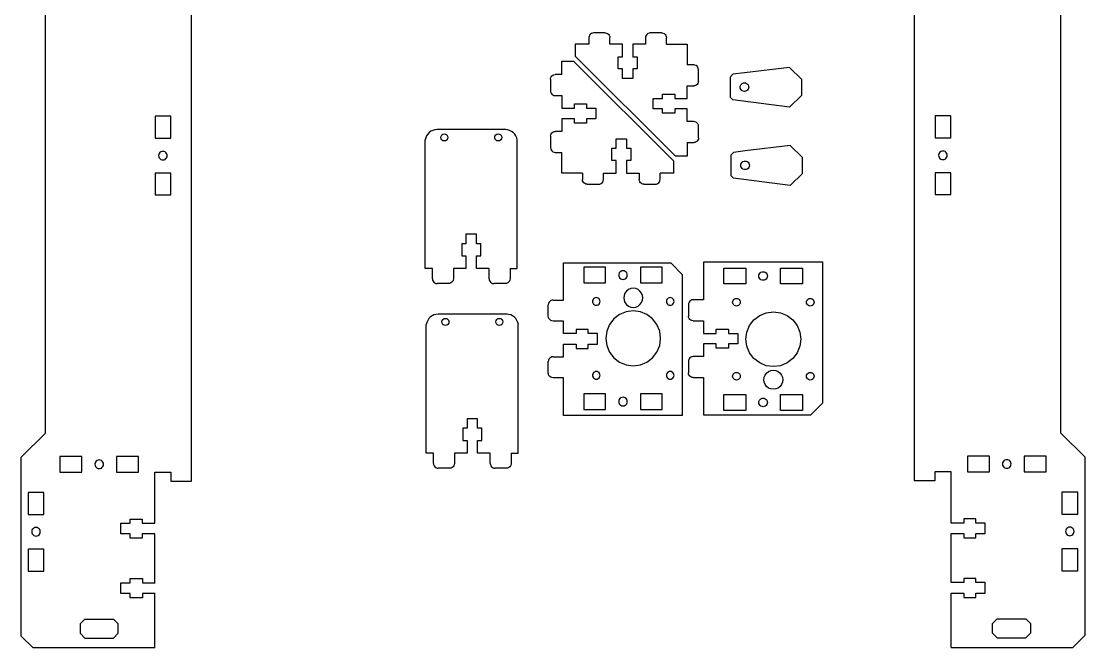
# Model space of a CAD drawing. Header units: millimetres. Extents: x 156 to 603, y 61 to 547.
# Drawn here: x 156.6 to 602.8, y 61.2 to 324 of the extents above; entities that cross this region are included whole.
import ezdxf

# ---------------------------------------------------------------- set-up
doc = ezdxf.new("R2010")
doc.units = ezdxf.units.MM
doc.header["$MEASUREMENT"] = 0

msp = doc.modelspace()

# ---------------------------------------------------------------- linework, layer by layer
for p, q in [((166.59, 425.6), (166.59, 151.1)), ((592.83, 151.23), (592.83, 425.73)), ((228.04, 131.11), (228.04, 407.6)), ((531.33, 407.73), (531.33, 131.24)), ((394.88, 317.63), (394.81, 317.11)), ((394.81, 317.11), (394.81, 314.38)), ((395.08, 318.11), (394.88, 317.63)), ((395.39, 318.52), (395.08, 318.11)), ((395.81, 318.84), (395.39, 318.52)), ((396.29, 319.04), (395.81, 318.84)), ((396.81, 319.11), (396.29, 319.04)), ((401.61, 319.11), (396.81, 319.11)), ((401.61, 319.11), (402.13, 319.04)), ((402.13, 319.04), (402.61, 318.84)), ((402.61, 318.84), (403.02, 318.52)), ((403.02, 318.52), (403.34, 318.11)), ((403.34, 318.11), (403.54, 317.63)), ((403.54, 317.63), (403.61, 317.11)), ((403.61, 314.38), (403.61, 317.11)), ((418.59, 317.58), (418.52, 317.06)), ((418.52, 317.06), (418.52, 314.38)), ((418.79, 318.06), (418.59, 317.58)), ((419.11, 318.47), (418.79, 318.06)), ((419.52, 318.79), (419.11, 318.47)), ((420.01, 318.99), (419.52, 318.79)), ((420.52, 319.06), (420.01, 318.99)), ((425.32, 319.06), (420.52, 319.06)), ((425.32, 319.06), (425.84, 318.99)), ((425.84, 318.99), (426.32, 318.79)), ((426.32, 318.79), (426.74, 318.47)), ((426.74, 318.47), (427.06, 318.06)), ((427.06, 318.06), (427.26, 317.58)), ((427.26, 317.58), (427.32, 317.06)), ((427.32, 314.38), (427.32, 317.06)), ((389.07, 314.38), (389.07, 309.37)), ((394.81, 314.38), (389.07, 314.38)), ((408.87, 314.38), (403.61, 314.38)), ((408.87, 309.08), (408.87, 314.38)), ((413.27, 314.38), (413.27, 309.08)), ((418.52, 314.38), (413.27, 314.38)), ((427.32, 314.38), (436.07, 314.38)), ((436.07, 314.38), (436.07, 305.68)), ((389.07, 309.37), (431.06, 267.38)), ((407.07, 303.98), (407.07, 309.08)), ((407.07, 309.08), (408.87, 309.08)), ((413.27, 309.08), (415.07, 309.08)), ((415.07, 309.08), (415.07, 303.98)), ((383.37, 301.63), (383.37, 307.28)), ((383.37, 307.28), (388.37, 307.28)), ((430.36, 265.29), (388.37, 307.28)), ((408.87, 303.98), (407.07, 303.98)), ((408.87, 300.03), (408.87, 303.98)), ((413.27, 303.98), (413.27, 300.03)), ((415.07, 303.98), (413.27, 303.98)), ((438.77, 305.68), (436.07, 305.68)), ((439.28, 305.61), (438.76, 305.68)), ((439.76, 305.41), (439.28, 305.61)), ((440.18, 305.09), (439.76, 305.41)), ((440.49, 304.68), (440.18, 305.09)), ((440.69, 304.2), (440.49, 304.68)), ((440.76, 303.68), (440.69, 304.2)), ((440.76, 298.88), (440.76, 303.68)), ((479, 304.64), (460.03, 302.35)), ((484.06, 299.58), (479, 304.64)), ((378.63, 299.63), (378.7, 300.14)), ((378.63, 299.63), (378.63, 294.83)), ((378.7, 300.14), (378.9, 300.63)), ((378.9, 300.63), (379.22, 301.04)), ((379.22, 301.04), (379.63, 301.36)), ((379.63, 301.36), (380.11, 301.56)), ((380.11, 301.56), (380.63, 301.63)), ((383.37, 301.63), (380.63, 301.63)), ((413.27, 300.03), (408.87, 300.03)), ((454.02, 300.59), (455.18, 301.75)), ((454.02, 300.59), (454.02, 292.09)), ((460.03, 302.35), (455.18, 301.75)), ((484.06, 292.94), (484.06, 299.58)), ((378.63, 294.83), (378.7, 294.31)), ((436.07, 296.88), (438.76, 296.88)), ((436.07, 291.58), (436.07, 296.88)), ((439.28, 296.95), (438.76, 296.88)), ((439.76, 297.15), (439.28, 296.95)), ((440.18, 297.46), (439.76, 297.15)), ((440.49, 297.88), (440.18, 297.46)), ((440.69, 298.36), (440.49, 297.88)), ((440.76, 298.88), (440.69, 298.36)), ((458.23, 296.34), (458.29, 296.81)), ((458.29, 295.87), (458.23, 296.34)), ((458.29, 296.81), (458.47, 297.24)), ((458.47, 295.44), (458.29, 295.87)), ((458.47, 297.24), (458.75, 297.61)), ((458.75, 295.06), (458.47, 295.44)), ((458.75, 297.61), (459.13, 297.9)), ((459.13, 294.78), (458.75, 295.06)), ((459.13, 297.9), (459.56, 298.08)), ((459.56, 294.6), (459.13, 294.78)), ((459.56, 298.08), (460.03, 298.14)), ((460.03, 294.54), (459.56, 294.6)), ((460.03, 298.14), (460.5, 298.08)), ((460.5, 294.6), (460.03, 294.54)), ((460.5, 298.08), (460.93, 297.9)), ((460.93, 294.78), (460.5, 294.6)), ((460.93, 297.9), (461.31, 297.61)), ((461.31, 295.06), (460.93, 294.78)), ((461.31, 297.61), (461.59, 297.24)), ((461.59, 295.44), (461.31, 295.06)), ((461.59, 297.24), (461.77, 296.81)), ((461.77, 295.87), (461.59, 295.44)), ((461.77, 296.81), (461.83, 296.34)), ((461.83, 296.34), (461.77, 295.87)), ((378.7, 294.31), (378.9, 293.83)), ((378.9, 293.83), (379.22, 293.41)), ((379.22, 293.41), (379.63, 293.09)), ((379.63, 293.09), (380.11, 292.89)), ((380.11, 292.89), (380.63, 292.83)), ((380.63, 292.83), (383.37, 292.83)), ((383.37, 292.83), (383.37, 287.48)), ((421.72, 287.18), (421.72, 291.58)), ((421.72, 291.58), (425.67, 291.58)), ((425.67, 293.38), (430.77, 293.38)), ((425.67, 291.58), (425.67, 293.38)), ((430.77, 293.38), (430.77, 291.58)), ((430.77, 291.58), (436.07, 291.58)), ((455.15, 290.96), (454.02, 292.09)), ((478.99, 287.87), (455.15, 290.96)), ((478.99, 287.87), (484.06, 292.94)), ((383.37, 287.48), (388.67, 287.48)), ((388.67, 289.28), (393.77, 289.28)), ((388.67, 287.48), (388.67, 289.28)), ((393.77, 289.28), (393.77, 287.48)), ((393.77, 287.48), (397.72, 287.48)), ((397.72, 287.48), (397.72, 283.08)), ((425.67, 287.18), (421.72, 287.18)), ((425.67, 285.38), (425.67, 287.18)), ((430.77, 287.18), (430.77, 285.38)), ((436.07, 287.18), (430.77, 287.18)), ((436.07, 281.88), (436.07, 287.18)), ((219.34, 284.11), (212.74, 284.11)), ((212.74, 284.11), (212.74, 274.91)), ((219.34, 274.91), (219.34, 284.11)), ((388.67, 283.08), (383.37, 283.08)), ((383.37, 283.08), (383.37, 277.79)), ((388.67, 281.28), (388.67, 283.08)), ((393.77, 281.28), (388.67, 281.28)), ((397.72, 283.08), (393.77, 283.08)), ((393.77, 283.08), (393.77, 281.28)), ((430.77, 285.38), (425.67, 285.38)), ((438.77, 281.88), (436.07, 281.88)), ((439.28, 281.81), (438.77, 281.88)), ((439.77, 281.61), (439.28, 281.81)), ((440.18, 281.29), (439.77, 281.61)), ((440.5, 280.88), (440.18, 281.29)), ((546.63, 284.24), (540.03, 284.24)), ((540.03, 284.24), (540.03, 275.04)), ((546.63, 275.04), (546.63, 284.24)), ((359.98, 278.51), (331.07, 278.51)), ((378.74, 276.31), (378.94, 276.79)), ((378.94, 276.79), (379.26, 277.21)), ((379.26, 277.21), (379.67, 277.52)), ((379.67, 277.52), (380.15, 277.72)), ((380.15, 277.72), (380.67, 277.79)), ((383.37, 277.79), (380.67, 277.79)), ((440.7, 280.39), (440.5, 280.88)), ((440.77, 279.88), (440.7, 280.39)), ((440.77, 275.08), (440.77, 279.88)), ((212.74, 274.91), (219.34, 274.91)), ((326.1, 220.28), (326.09, 274.2)), ((364.7, 220.28), (364.7, 274.17)), ((378.67, 275.79), (378.74, 276.31)), ((378.67, 275.79), (378.67, 270.99)), ((406.17, 270.68), (406.17, 274.63)), ((406.17, 274.63), (410.57, 274.63)), ((410.57, 274.63), (410.57, 270.68)), ((436.07, 273.08), (436.07, 267.38)), ((436.07, 273.08), (438.77, 273.08)), ((439.28, 273.14), (438.77, 273.08)), ((439.77, 273.34), (439.28, 273.14)), ((440.18, 273.66), (439.77, 273.34)), ((440.5, 274.08), (440.18, 273.66)), ((440.7, 274.56), (440.5, 274.08)), ((440.77, 275.08), (440.7, 274.56)), ((540.03, 275.04), (546.63, 275.04)), ((214.3, 268.08), (214.24, 267.61)), ((214.48, 268.51), (214.3, 268.08)), ((214.77, 268.89), (214.48, 268.51)), ((215.14, 269.17), (214.77, 268.89)), ((215.58, 269.35), (215.14, 269.17)), ((216.04, 269.41), (215.58, 269.35)), ((216.51, 269.35), (216.04, 269.41)), ((216.94, 269.17), (216.51, 269.35)), ((217.32, 268.89), (216.94, 269.17)), ((217.6, 268.51), (217.32, 268.89)), ((217.78, 268.08), (217.6, 268.51)), ((217.84, 267.61), (217.78, 268.08)), ((378.67, 270.99), (378.74, 270.47)), ((378.74, 270.47), (378.94, 269.99)), ((378.94, 269.99), (379.26, 269.58)), ((379.26, 269.58), (379.67, 269.26)), ((379.67, 269.26), (380.15, 269.06)), ((380.15, 269.06), (380.67, 268.99)), ((380.67, 268.99), (383.37, 268.99)), ((383.37, 260.28), (383.37, 268.99)), ((404.37, 270.68), (406.17, 270.68)), ((404.37, 265.58), (404.37, 270.68)), ((410.57, 270.68), (412.37, 270.68)), ((412.37, 270.68), (412.37, 265.58)), ((454.31, 267.8), (455.48, 268.96)), ((454.31, 267.8), (454.31, 259.3)), ((460.33, 269.56), (455.48, 268.96)), ((479.3, 271.85), (460.33, 269.56)), ((484.36, 266.79), (479.3, 271.85)), ((541.59, 268.21), (541.53, 267.74)), ((541.77, 268.64), (541.59, 268.21)), ((542.06, 269.01), (541.77, 268.64)), ((542.43, 269.3), (542.06, 269.01)), ((542.87, 269.48), (542.43, 269.3)), ((543.33, 269.54), (542.87, 269.48)), ((543.8, 269.48), (543.33, 269.54)), ((544.23, 269.3), (543.8, 269.48)), ((544.61, 269.01), (544.23, 269.3)), ((544.89, 268.64), (544.61, 269.01)), ((545.07, 268.21), (544.89, 268.64)), ((545.13, 267.74), (545.07, 268.21)), ((214.24, 267.61), (214.3, 267.14)), ((214.3, 267.14), (214.48, 266.71)), ((214.48, 266.71), (214.77, 266.34)), ((214.77, 266.34), (215.14, 266.05)), ((215.14, 266.05), (215.58, 265.87)), ((215.58, 265.87), (216.04, 265.81)), ((216.04, 265.81), (216.51, 265.87)), ((216.51, 265.87), (216.94, 266.05)), ((216.94, 266.05), (217.32, 266.34)), ((217.32, 266.34), (217.6, 266.71)), ((217.6, 266.71), (217.78, 267.14)), ((217.78, 267.14), (217.84, 267.61)), ((406.17, 265.58), (404.37, 265.58)), ((406.17, 260.28), (406.17, 265.58)), ((412.37, 265.58), (410.57, 265.58)), ((410.57, 265.58), (410.57, 260.28)), ((430.36, 260.28), (430.36, 265.29)), ((436.07, 267.38), (431.06, 267.38)), ((458.52, 263.55), (458.58, 264.01)), ((458.58, 263.08), (458.52, 263.55)), ((458.58, 264.01), (458.77, 264.45)), ((458.77, 264.45), (459.05, 264.82)), ((459.05, 264.82), (459.43, 265.11)), ((459.43, 265.11), (459.86, 265.29)), ((459.86, 265.29), (460.33, 265.35)), ((460.33, 265.35), (460.79, 265.29)), ((460.79, 265.29), (461.23, 265.11)), ((461.23, 265.11), (461.6, 264.82)), ((461.6, 264.82), (461.89, 264.45)), ((461.89, 264.45), (462.07, 264.01)), ((462.07, 264.01), (462.13, 263.55)), ((462.13, 263.55), (462.07, 263.08)), ((484.36, 260.14), (484.36, 266.79)), ((541.53, 267.74), (541.59, 267.27)), ((541.59, 267.27), (541.77, 266.84)), ((541.77, 266.84), (542.06, 266.47)), ((542.06, 266.47), (542.43, 266.18)), ((542.43, 266.18), (542.87, 266)), ((542.87, 266), (543.33, 265.94)), ((543.33, 265.94), (543.8, 266)), ((543.8, 266), (544.23, 266.18)), ((544.23, 266.18), (544.61, 266.47)), ((544.61, 266.47), (544.89, 266.84)), ((544.89, 266.84), (545.07, 267.27)), ((545.07, 267.27), (545.13, 267.74)), ((219.34, 260.31), (212.74, 260.31)), ((212.74, 260.31), (212.74, 251.11)), ((219.34, 251.11), (219.34, 260.31)), ((392.07, 260.28), (383.37, 260.28)), ((392.07, 260.28), (392.07, 257.59)), ((400.87, 260.28), (406.17, 260.28)), ((400.87, 257.59), (400.87, 260.28)), ((410.57, 260.28), (415.88, 260.28)), ((415.88, 260.28), (415.88, 257.61)), ((430.36, 260.28), (424.68, 260.28)), ((424.68, 257.61), (424.68, 260.28)), ((455.45, 258.17), (454.31, 259.3)), ((458.77, 262.65), (458.58, 263.08)), ((459.05, 262.27), (458.77, 262.65)), ((459.43, 261.99), (459.05, 262.27)), ((459.86, 261.81), (459.43, 261.99)), ((460.33, 261.74), (459.86, 261.81)), ((460.79, 261.81), (460.33, 261.74)), ((461.23, 261.99), (460.79, 261.81)), ((461.6, 262.27), (461.23, 261.99)), ((461.89, 262.65), (461.6, 262.27)), ((462.07, 263.08), (461.89, 262.65)), ((479.29, 255.08), (484.36, 260.14)), ((540.03, 260.44), (540.03, 251.24)), ((546.63, 260.44), (540.03, 260.44)), ((546.63, 251.24), (546.63, 260.44)), ((392.14, 257.08), (392.07, 257.59)), ((392.34, 256.59), (392.14, 257.08)), ((392.66, 256.18), (392.34, 256.59)), ((393.07, 255.86), (392.66, 256.18)), ((393.55, 255.66), (393.07, 255.86)), ((394.07, 255.59), (393.55, 255.66)), ((394.07, 255.59), (398.87, 255.59)), ((398.87, 255.59), (399.39, 255.66)), ((399.39, 255.66), (399.87, 255.86)), ((399.87, 255.86), (400.29, 256.18)), ((400.29, 256.18), (400.6, 256.59)), ((400.6, 256.59), (400.8, 257.08)), ((400.8, 257.08), (400.87, 257.59)), ((415.95, 257.09), (415.88, 257.61)), ((416.15, 256.61), (415.95, 257.09)), ((416.47, 256.2), (416.15, 256.61)), ((416.88, 255.88), (416.47, 256.2)), ((417.37, 255.68), (416.88, 255.88)), ((417.88, 255.61), (417.37, 255.68)), ((417.88, 255.61), (422.68, 255.61)), ((422.68, 255.61), (423.2, 255.68)), ((423.2, 255.68), (423.68, 255.88)), ((423.68, 255.88), (424.1, 256.2)), ((424.1, 256.2), (424.41, 256.61)), ((424.41, 256.61), (424.61, 257.09)), ((424.61, 257.09), (424.68, 257.61)), ((479.29, 255.08), (455.45, 258.17)), ((212.74, 251.11), (219.34, 251.11)), ((540.03, 251.24), (546.63, 251.24)), ((343.2, 234.63), (343.2, 230.68)), ((347.6, 234.63), (343.2, 234.63)), ((347.6, 230.68), (347.6, 234.63)), ((341.4, 230.68), (341.4, 225.58)), ((343.2, 230.68), (341.4, 230.68)), ((349.4, 230.68), (347.6, 230.68)), ((349.4, 225.58), (349.4, 230.68)), ((341.4, 225.58), (343.2, 225.58)), ((343.2, 225.58), (343.2, 220.28)), ((347.6, 225.58), (349.4, 225.58)), ((347.6, 220.28), (347.6, 225.58)), ((329.1, 220.28), (326.1, 220.28)), ((329.1, 215.93), (329.1, 220.28)), ((337.9, 220.28), (337.9, 215.93)), ((343.2, 220.28), (337.9, 220.28)), ((352.9, 220.28), (347.6, 220.28)), ((352.9, 215.93), (352.9, 220.28)), ((361.7, 220.28), (361.7, 215.93)), ((361.7, 220.28), (364.7, 220.28)), ((384.09, 222.67), (429.09, 222.67)), ((384.09, 207.04), (384.09, 222.67)), ((401.79, 220.79), (392.59, 220.79)), ((392.59, 220.79), (392.59, 214.19)), ((401.79, 214.19), (401.79, 220.79)), ((407.81, 218.76), (407.52, 218.39)), ((408.18, 219.05), (407.81, 218.76)), ((408.62, 219.23), (408.18, 219.05)), ((409.09, 219.29), (408.62, 219.23)), ((409.55, 219.23), (409.09, 219.29)), ((409.99, 219.05), (409.55, 219.23)), ((410.36, 218.76), (409.99, 219.05)), ((410.65, 218.39), (410.36, 218.76)), ((416.39, 220.79), (416.39, 214.19)), ((425.59, 220.79), (416.39, 220.79)), ((425.59, 214.19), (425.59, 220.79)), ((429.09, 222.67), (434.09, 217.67)), ((442.89, 222.9), (442.89, 207.13)), ((492.89, 222.9), (442.89, 222.9)), ((451.39, 220.42), (460.59, 220.42)), ((451.39, 213.82), (451.39, 220.42)), ((460.59, 220.42), (460.59, 213.82)), ((466.61, 218.4), (466.98, 218.68)), ((466.98, 218.68), (467.42, 218.86)), ((467.42, 218.86), (467.89, 218.93)), ((467.89, 218.93), (468.35, 218.86)), ((468.35, 218.86), (468.79, 218.68)), ((468.79, 218.68), (469.16, 218.4)), ((475.19, 220.42), (484.39, 220.42)), ((475.19, 213.82), (475.19, 220.42)), ((484.39, 220.42), (484.39, 213.82)), ((492.89, 163.9), (492.89, 222.9)), ((329.1, 215.93), (329.16, 215.41)), ((329.16, 215.41), (329.36, 214.93)), ((329.36, 214.93), (329.68, 214.51)), ((329.68, 214.51), (330.1, 214.2)), ((330.1, 214.2), (330.58, 214)), ((336.9, 214.2), (336.41, 214)), ((337.31, 214.51), (336.9, 214.2)), ((337.63, 214.93), (337.31, 214.51)), ((337.83, 215.41), (337.63, 214.93)), ((337.9, 215.93), (337.83, 215.41)), ((352.9, 215.93), (352.96, 215.41)), ((352.96, 215.41), (353.16, 214.93)), ((353.16, 214.93), (353.48, 214.51)), ((353.48, 214.51), (353.9, 214.2)), ((353.9, 214.2), (354.38, 214)), ((360.7, 214.2), (360.21, 214)), ((361.11, 214.51), (360.7, 214.2)), ((361.43, 214.93), (361.11, 214.51)), ((361.63, 215.41), (361.43, 214.93)), ((361.7, 215.93), (361.63, 215.41)), ((407.34, 217.95), (407.28, 217.49)), ((407.28, 217.49), (407.34, 217.02)), ((407.52, 218.39), (407.34, 217.95)), ((407.34, 217.02), (407.52, 216.59)), ((407.52, 216.59), (407.81, 216.21)), ((407.81, 216.21), (408.18, 215.93)), ((408.18, 215.93), (408.62, 215.75)), ((408.62, 215.75), (409.09, 215.69)), ((409.09, 215.69), (409.55, 215.75)), ((409.55, 215.75), (409.99, 215.93)), ((409.99, 215.93), (410.36, 216.21)), ((410.36, 216.21), (410.65, 216.59)), ((410.83, 217.95), (410.65, 218.39)), ((410.65, 216.59), (410.83, 217.02)), ((410.89, 217.49), (410.83, 217.95)), ((410.83, 217.02), (410.89, 217.49)), ((434.09, 158.67), (434.09, 217.67)), ((466.08, 217.12), (466.15, 217.59)), ((466.15, 216.66), (466.08, 217.12)), ((466.15, 217.59), (466.33, 218.03)), ((466.33, 216.22), (466.15, 216.66)), ((466.33, 218.03), (466.61, 218.4)), ((466.61, 215.85), (466.33, 216.22)), ((466.98, 215.56), (466.61, 215.85)), ((467.42, 215.38), (466.98, 215.56)), ((467.89, 215.32), (467.42, 215.38)), ((468.35, 215.38), (467.89, 215.32)), ((468.79, 215.56), (468.35, 215.38)), ((469.16, 215.85), (468.79, 215.56)), ((469.16, 218.4), (469.45, 218.03)), ((469.45, 216.22), (469.16, 215.85)), ((469.45, 218.03), (469.63, 217.59)), ((469.63, 216.66), (469.45, 216.22)), ((469.63, 217.59), (469.69, 217.12)), ((469.69, 217.12), (469.63, 216.66)), ((330.58, 214), (331.1, 213.93)), ((335.9, 213.93), (331.1, 213.93)), ((336.41, 214), (335.9, 213.93)), ((354.38, 214), (354.9, 213.93)), ((359.7, 213.93), (354.9, 213.93)), ((360.21, 214), (359.7, 213.93)), ((392.59, 214.19), (401.79, 214.19)), ((409.92, 209.97), (409.52, 209)), ((410.56, 210.8), (409.92, 209.97)), ((411.39, 211.43), (410.56, 210.8)), ((412.35, 211.83), (411.39, 211.43)), ((413.39, 211.97), (412.35, 211.83)), ((414.42, 211.83), (413.39, 211.97)), ((415.39, 211.43), (414.42, 211.83)), ((416.21, 210.8), (415.39, 211.43)), ((416.85, 209.97), (416.21, 210.8)), ((416.39, 214.19), (425.59, 214.19)), ((417.25, 209), (416.85, 209.97)), ((460.59, 213.82), (451.39, 213.82)), ((484.39, 213.82), (475.19, 213.82)), ((377.8, 205.56), (377.74, 205.04)), ((378, 206.04), (377.8, 205.56)), ((378.32, 206.46), (378, 206.04)), ((378.74, 206.78), (378.32, 206.46)), ((379.22, 206.98), (378.74, 206.78)), ((379.74, 207.04), (379.22, 206.98)), ((379.74, 207.04), (384.09, 207.04)), ((396.34, 206.88), (396.29, 206.47)), ((396.29, 206.47), (396.34, 206.05)), ((396.5, 207.27), (396.34, 206.88)), ((396.34, 206.05), (396.5, 205.67)), ((396.75, 207.6), (396.5, 207.27)), ((396.5, 205.67), (396.75, 205.34)), ((397.09, 207.85), (396.75, 207.6)), ((396.75, 205.34), (397.09, 205.08)), ((397.47, 208.01), (397.09, 207.85)), ((397.89, 208.07), (397.47, 208.01)), ((398.3, 208.01), (397.89, 208.07)), ((398.69, 207.85), (398.3, 208.01)), ((399.02, 207.6), (398.69, 207.85)), ((398.69, 205.08), (399.02, 205.34)), ((399.27, 207.27), (399.02, 207.6)), ((399.02, 205.34), (399.27, 205.67)), ((399.43, 206.88), (399.27, 207.27)), ((399.27, 205.67), (399.43, 206.05)), ((399.49, 206.47), (399.43, 206.88)), ((399.43, 206.05), (399.49, 206.47)), ((409.52, 209), (409.39, 207.97)), ((409.39, 207.97), (409.52, 206.93)), ((409.52, 206.93), (409.92, 205.97)), ((409.92, 205.97), (410.56, 205.14)), ((416.21, 205.14), (416.85, 205.97)), ((416.85, 205.97), (417.25, 206.93)), ((417.39, 207.97), (417.25, 209)), ((417.25, 206.93), (417.39, 207.97)), ((427.34, 206.88), (427.29, 206.47)), ((427.29, 206.47), (427.34, 206.05)), ((427.5, 207.27), (427.34, 206.88)), ((427.34, 206.05), (427.5, 205.67)), ((427.75, 207.6), (427.5, 207.27)), ((427.5, 205.67), (427.75, 205.34)), ((428.09, 207.85), (427.75, 207.6)), ((427.75, 205.34), (428.09, 205.08)), ((428.47, 208.01), (428.09, 207.85)), ((428.89, 208.07), (428.47, 208.01)), ((429.3, 208.01), (428.89, 208.07)), ((429.69, 207.85), (429.3, 208.01)), ((430.02, 207.6), (429.69, 207.85)), ((429.69, 205.08), (430.02, 205.34)), ((430.27, 207.27), (430.02, 207.6)), ((430.02, 205.34), (430.27, 205.67)), ((430.43, 206.88), (430.27, 207.27)), ((430.27, 205.67), (430.43, 206.05)), ((430.49, 206.47), (430.43, 206.88)), ((430.43, 206.05), (430.49, 206.47)), ((436.6, 205.65), (436.54, 205.13)), ((436.8, 206.13), (436.6, 205.65)), ((437.12, 206.54), (436.8, 206.13)), ((437.54, 206.86), (437.12, 206.54)), ((438.02, 207.06), (437.54, 206.86)), ((438.54, 207.13), (438.02, 207.06)), ((442.89, 207.13), (438.54, 207.13)), ((455.09, 206.1), (455.14, 206.52)), ((455.14, 205.69), (455.09, 206.1)), ((455.14, 206.52), (455.3, 206.9)), ((455.3, 205.3), (455.14, 205.69)), ((455.3, 206.9), (455.55, 207.24)), ((455.55, 204.97), (455.3, 205.3)), ((455.55, 207.24), (455.89, 207.49)), ((455.89, 207.49), (456.27, 207.65)), ((456.27, 207.65), (456.69, 207.7)), ((456.69, 207.7), (457.1, 207.65)), ((457.1, 207.65), (457.49, 207.49)), ((457.49, 207.49), (457.82, 207.24)), ((457.82, 207.24), (458.07, 206.9)), ((458.07, 205.3), (457.82, 204.97)), ((458.07, 206.9), (458.23, 206.52)), ((458.23, 205.69), (458.07, 205.3)), ((458.23, 206.52), (458.29, 206.1)), ((458.29, 206.1), (458.23, 205.69)), ((486.09, 206.1), (486.14, 206.52)), ((486.14, 205.69), (486.09, 206.1)), ((486.14, 206.52), (486.3, 206.9)), ((486.3, 205.3), (486.14, 205.69)), ((486.3, 206.9), (486.55, 207.24)), ((486.55, 204.97), (486.3, 205.3)), ((486.55, 207.24), (486.89, 207.49)), ((486.89, 207.49), (487.27, 207.65)), ((487.27, 207.65), (487.69, 207.7)), ((487.69, 207.7), (488.1, 207.65)), ((488.1, 207.65), (488.49, 207.49)), ((488.49, 207.49), (488.82, 207.24)), ((488.82, 207.24), (489.07, 206.9)), ((489.07, 205.3), (488.82, 204.97)), ((489.07, 206.9), (489.23, 206.52)), ((489.23, 205.69), (489.07, 205.3)), ((489.23, 206.52), (489.29, 206.1)), ((489.29, 206.1), (489.23, 205.69)), ((360.45, 201.11), (331.53, 201.11)), ((377.74, 200.24), (377.74, 205.04)), ((397.09, 205.08), (397.47, 204.92)), ((397.47, 204.92), (397.89, 204.87)), ((397.89, 204.87), (398.3, 204.92)), ((398.3, 204.92), (398.69, 205.08)), ((407.64, 200.93), (405.25, 199.1)), ((410.41, 202.08), (407.64, 200.93)), ((413.39, 202.47), (410.41, 202.08)), ((410.56, 205.14), (411.39, 204.5)), ((411.39, 204.5), (412.35, 204.1)), ((412.35, 204.1), (413.39, 203.97)), ((413.39, 203.97), (414.42, 204.1)), ((416.36, 202.08), (413.39, 202.47)), ((414.42, 204.1), (415.39, 204.5)), ((415.39, 204.5), (416.21, 205.14)), ((419.14, 200.93), (416.36, 202.08)), ((421.52, 199.1), (419.14, 200.93)), ((428.09, 205.08), (428.47, 204.92)), ((428.47, 204.92), (428.89, 204.87)), ((428.89, 204.87), (429.3, 204.92)), ((429.3, 204.92), (429.69, 205.08)), ((436.54, 205.13), (436.54, 200.33)), ((455.89, 204.72), (455.55, 204.97)), ((456.27, 204.56), (455.89, 204.72)), ((456.69, 204.5), (456.27, 204.56)), ((457.1, 204.56), (456.69, 204.5)), ((457.49, 204.72), (457.1, 204.56)), ((457.82, 204.97), (457.49, 204.72)), ((466.44, 200.56), (469.21, 201.71)), ((469.21, 201.71), (472.19, 202.1)), ((472.19, 202.1), (475.16, 201.71)), ((475.16, 201.71), (477.94, 200.56)), ((486.89, 204.72), (486.55, 204.97)), ((487.27, 204.56), (486.89, 204.72)), ((487.69, 204.5), (487.27, 204.56)), ((488.1, 204.56), (487.69, 204.5)), ((488.49, 204.72), (488.1, 204.56)), ((488.82, 204.97), (488.49, 204.72)), ((326.56, 142.87), (326.56, 196.8)), ((365.16, 142.87), (365.16, 196.76)), ((377.8, 199.73), (377.74, 200.24)), ((378, 199.24), (377.8, 199.73)), ((378.32, 198.83), (378, 199.24)), ((378.74, 198.51), (378.32, 198.83)), ((379.22, 198.31), (378.74, 198.51)), ((379.74, 198.24), (379.22, 198.31)), ((384.09, 198.24), (379.74, 198.24)), ((384.09, 192.94), (384.09, 198.24)), ((403.43, 196.72), (402.28, 193.94)), ((405.25, 199.1), (403.43, 196.72)), ((423.34, 196.72), (421.52, 199.1)), ((424.49, 193.94), (423.34, 196.72)), ((436.6, 199.81), (436.54, 200.33)), ((436.8, 199.33), (436.6, 199.81)), ((437.12, 198.92), (436.8, 199.33)), ((437.54, 198.6), (437.12, 198.92)), ((438.02, 198.4), (437.54, 198.6)), ((438.54, 198.33), (438.02, 198.4)), ((438.54, 198.33), (442.89, 198.33)), ((442.89, 198.33), (442.89, 193.03)), ((461.08, 193.58), (462.23, 196.35)), ((462.23, 196.35), (464.05, 198.74)), ((464.05, 198.74), (466.44, 200.56)), ((477.94, 200.56), (480.32, 198.74)), ((480.32, 198.74), (482.14, 196.35)), ((482.14, 196.35), (483.29, 193.58)), ((389.39, 192.94), (384.09, 192.94)), ((389.39, 194.74), (389.39, 192.94)), ((394.49, 194.74), (389.39, 194.74)), ((394.49, 192.94), (394.49, 194.74)), ((398.44, 192.94), (394.49, 192.94)), ((398.44, 188.54), (398.44, 192.94)), ((402.28, 193.94), (401.89, 190.97)), ((424.89, 190.97), (424.49, 193.94)), ((442.89, 193.03), (448.19, 193.03)), ((448.19, 193.03), (448.19, 194.83)), ((448.19, 194.83), (453.29, 194.83)), ((453.29, 194.83), (453.29, 193.03)), ((453.29, 193.03), (457.24, 193.03)), ((457.24, 193.03), (457.24, 188.63)), ((460.69, 190.6), (461.08, 193.58)), ((483.29, 193.58), (483.69, 190.6)), ((384.09, 188.54), (389.39, 188.54)), ((384.09, 183.24), (384.09, 188.54)), ((389.39, 188.54), (389.39, 186.74)), ((394.49, 186.74), (394.49, 188.54)), ((394.49, 188.54), (398.44, 188.54)), ((401.89, 190.97), (402.28, 187.99)), ((402.28, 187.99), (403.43, 185.22)), ((423.34, 185.22), (424.49, 187.99)), ((424.49, 187.99), (424.89, 190.97)), ((442.89, 188.63), (442.89, 183.33)), ((448.19, 188.63), (442.89, 188.63)), ((448.19, 186.83), (448.19, 188.63)), ((453.29, 188.63), (453.29, 186.83)), ((457.24, 188.63), (453.29, 188.63)), ((461.08, 187.63), (460.69, 190.6)), ((462.23, 184.85), (461.08, 187.63)), ((483.29, 187.63), (482.14, 184.85)), ((483.69, 190.6), (483.29, 187.63)), ((378.74, 182.98), (378.32, 182.66)), ((379.22, 183.18), (378.74, 182.98)), ((379.74, 183.24), (379.22, 183.18)), ((379.74, 183.24), (384.09, 183.24)), ((389.39, 186.74), (394.49, 186.74)), ((403.43, 185.22), (405.25, 182.84)), ((421.52, 182.84), (423.34, 185.22)), ((437.54, 183.06), (437.12, 182.74)), ((438.02, 183.26), (437.54, 183.06)), ((438.54, 183.33), (438.02, 183.26)), ((442.89, 183.33), (438.54, 183.33)), ((453.29, 186.83), (448.19, 186.83)), ((464.05, 182.47), (462.23, 184.85)), ((482.14, 184.85), (480.32, 182.47)), ((377.8, 181.76), (377.74, 181.24)), ((377.74, 176.44), (377.74, 181.24)), ((378, 182.24), (377.8, 181.76)), ((378.32, 182.66), (378, 182.24)), ((405.25, 182.84), (407.64, 181.01)), ((407.64, 181.01), (410.41, 179.86)), ((410.41, 179.86), (413.39, 179.47)), ((413.39, 179.47), (416.36, 179.86)), ((416.36, 179.86), (419.14, 181.01)), ((419.14, 181.01), (421.52, 182.84)), ((436.6, 181.85), (436.54, 181.33)), ((436.54, 181.33), (436.54, 176.53)), ((436.8, 182.33), (436.6, 181.85)), ((437.12, 182.74), (436.8, 182.33)), ((466.44, 180.65), (464.05, 182.47)), ((469.21, 179.5), (466.44, 180.65)), ((472.19, 179.1), (469.21, 179.5)), ((475.16, 179.5), (472.19, 179.1)), ((477.94, 180.65), (475.16, 179.5)), ((480.32, 182.47), (477.94, 180.65)), ((377.8, 175.93), (377.74, 176.44)), ((378, 175.44), (377.8, 175.93)), ((378.32, 175.03), (378, 175.44)), ((378.74, 174.71), (378.32, 175.03)), ((379.22, 174.51), (378.74, 174.71)), ((379.74, 174.44), (379.22, 174.51)), ((384.09, 174.44), (379.74, 174.44)), ((384.09, 158.67), (384.09, 174.44)), ((396.34, 175.88), (396.29, 175.47)), ((396.29, 175.47), (396.34, 175.05)), ((396.5, 176.27), (396.34, 175.88)), ((396.34, 175.05), (396.5, 174.67)), ((396.75, 176.6), (396.5, 176.27)), ((396.5, 174.67), (396.75, 174.34)), ((397.09, 176.85), (396.75, 176.6)), ((396.75, 174.34), (397.09, 174.08)), ((397.47, 177.01), (397.09, 176.85)), ((397.09, 174.08), (397.47, 173.92)), ((397.89, 177.07), (397.47, 177.01)), ((398.3, 177.01), (397.89, 177.07)), ((398.69, 176.85), (398.3, 177.01)), ((398.3, 173.92), (398.69, 174.08)), ((399.02, 176.6), (398.69, 176.85)), ((398.69, 174.08), (399.02, 174.34)), ((399.27, 176.27), (399.02, 176.6)), ((399.02, 174.34), (399.27, 174.67)), ((399.43, 175.88), (399.27, 176.27)), ((399.27, 174.67), (399.43, 175.05)), ((399.49, 175.47), (399.43, 175.88)), ((399.43, 175.05), (399.49, 175.47)), ((427.34, 175.88), (427.29, 175.47)), ((427.29, 175.47), (427.34, 175.05)), ((427.5, 176.27), (427.34, 175.88)), ((427.34, 175.05), (427.5, 174.67)), ((427.75, 176.6), (427.5, 176.27)), ((427.5, 174.67), (427.75, 174.34)), ((428.09, 176.85), (427.75, 176.6)), ((427.75, 174.34), (428.09, 174.08)), ((428.47, 177.01), (428.09, 176.85)), ((428.09, 174.08), (428.47, 173.92)), ((428.89, 177.07), (428.47, 177.01)), ((429.3, 177.01), (428.89, 177.07)), ((429.69, 176.85), (429.3, 177.01)), ((429.3, 173.92), (429.69, 174.08)), ((430.02, 176.6), (429.69, 176.85)), ((429.69, 174.08), (430.02, 174.34)), ((430.27, 176.27), (430.02, 176.6)), ((430.02, 174.34), (430.27, 174.67)), ((430.43, 175.88), (430.27, 176.27)), ((430.27, 174.67), (430.43, 175.05)), ((430.49, 175.47), (430.43, 175.88)), ((430.43, 175.05), (430.49, 175.47)), ((436.6, 176.01), (436.54, 176.53)), ((436.8, 175.53), (436.6, 176.01)), ((437.12, 175.12), (436.8, 175.53)), ((437.54, 174.8), (437.12, 175.12)), ((438.02, 174.6), (437.54, 174.8)), ((438.54, 174.53), (438.02, 174.6)), ((438.54, 174.53), (442.89, 174.53)), ((442.89, 174.53), (442.89, 158.9)), ((455.09, 175.1), (455.14, 175.52)), ((455.14, 174.69), (455.09, 175.1)), ((455.14, 175.52), (455.3, 175.9)), ((455.3, 174.3), (455.14, 174.69)), ((455.3, 175.9), (455.55, 176.24)), ((455.55, 173.97), (455.3, 174.3)), ((455.55, 176.24), (455.89, 176.49)), ((455.89, 176.49), (456.27, 176.65)), ((456.27, 176.65), (456.69, 176.7)), ((456.69, 176.7), (457.1, 176.65)), ((457.1, 176.65), (457.49, 176.49)), ((457.49, 176.49), (457.82, 176.24)), ((457.82, 176.24), (458.07, 175.9)), ((458.07, 174.3), (457.82, 173.97)), ((458.07, 175.9), (458.23, 175.52)), ((458.23, 174.69), (458.07, 174.3)), ((458.23, 175.52), (458.29, 175.1)), ((458.29, 175.1), (458.23, 174.69)), ((468.19, 173.6), (468.32, 174.64)), ((468.32, 174.64), (468.72, 175.6)), ((468.72, 175.6), (469.36, 176.43)), ((469.36, 176.43), (470.19, 177.07)), ((470.19, 177.07), (471.15, 177.47)), ((471.15, 177.47), (472.19, 177.6)), ((472.19, 177.6), (473.22, 177.47)), ((473.22, 177.47), (474.19, 177.07)), ((474.19, 177.07), (475.01, 176.43)), ((475.01, 176.43), (475.65, 175.6)), ((475.65, 175.6), (476.05, 174.64)), ((476.05, 174.64), (476.19, 173.6)), ((486.09, 175.1), (486.14, 175.52)), ((486.14, 174.69), (486.09, 175.1)), ((486.14, 175.52), (486.3, 175.9)), ((486.3, 174.3), (486.14, 174.69)), ((486.3, 175.9), (486.55, 176.24)), ((486.55, 173.97), (486.3, 174.3)), ((486.55, 176.24), (486.89, 176.49)), ((486.89, 176.49), (487.27, 176.65)), ((487.27, 176.65), (487.69, 176.7)), ((487.69, 176.7), (488.1, 176.65)), ((488.1, 176.65), (488.49, 176.49)), ((488.49, 176.49), (488.82, 176.24)), ((488.82, 176.24), (489.07, 175.9)), ((489.07, 174.3), (488.82, 173.97)), ((489.07, 175.9), (489.23, 175.52)), ((489.23, 174.69), (489.07, 174.3)), ((489.23, 175.52), (489.29, 175.1)), ((489.29, 175.1), (489.23, 174.69)), ((397.47, 173.92), (397.89, 173.87)), ((397.89, 173.87), (398.3, 173.92)), ((428.47, 173.92), (428.89, 173.87)), ((428.89, 173.87), (429.3, 173.92)), ((455.89, 173.72), (455.55, 173.97)), ((456.27, 173.56), (455.89, 173.72)), ((456.69, 173.5), (456.27, 173.56)), ((457.1, 173.56), (456.69, 173.5)), ((457.49, 173.72), (457.1, 173.56)), ((457.82, 173.97), (457.49, 173.72)), ((468.32, 172.57), (468.19, 173.6)), ((468.72, 171.6), (468.32, 172.57)), ((469.36, 170.78), (468.72, 171.6)), ((470.19, 170.14), (469.36, 170.78)), ((471.15, 169.74), (470.19, 170.14)), ((472.19, 169.6), (471.15, 169.74)), ((473.22, 169.74), (472.19, 169.6)), ((474.19, 170.14), (473.22, 169.74)), ((475.01, 170.78), (474.19, 170.14)), ((475.65, 171.6), (475.01, 170.78)), ((476.05, 172.57), (475.65, 171.6)), ((476.19, 173.6), (476.05, 172.57)), ((486.89, 173.72), (486.55, 173.97)), ((487.27, 173.56), (486.89, 173.72)), ((487.69, 173.5), (487.27, 173.56)), ((488.1, 173.56), (487.69, 173.5)), ((488.49, 173.72), (488.1, 173.56)), ((488.82, 173.97), (488.49, 173.72)), ((392.59, 167.75), (392.59, 161.15)), ((401.79, 167.75), (392.59, 167.75)), ((401.79, 161.15), (401.79, 167.75)), ((407.52, 165.35), (407.34, 164.91)), ((407.81, 165.72), (407.52, 165.35)), ((408.18, 166.01), (407.81, 165.72)), ((408.62, 166.19), (408.18, 166.01)), ((409.09, 166.25), (408.62, 166.19)), ((409.55, 166.19), (409.09, 166.25)), ((409.99, 166.01), (409.55, 166.19)), ((410.36, 165.72), (409.99, 166.01)), ((410.65, 165.35), (410.36, 165.72)), ((410.83, 164.91), (410.65, 165.35)), ((425.59, 167.75), (416.39, 167.75)), ((416.39, 167.75), (416.39, 161.15)), ((425.59, 161.15), (425.59, 167.75)), ((451.39, 160.78), (451.39, 167.38)), ((451.39, 167.38), (460.59, 167.38)), ((460.59, 167.38), (460.59, 160.78)), ((466.33, 164.99), (466.61, 165.36)), ((466.61, 165.36), (466.98, 165.64)), ((466.98, 165.64), (467.42, 165.82)), ((467.42, 165.82), (467.89, 165.89)), ((467.89, 165.89), (468.35, 165.82)), ((468.35, 165.82), (468.79, 165.64)), ((468.79, 165.64), (469.16, 165.36)), ((469.16, 165.36), (469.45, 164.99)), ((475.19, 167.38), (484.39, 167.38)), ((475.19, 160.78), (475.19, 167.38)), ((484.39, 167.38), (484.39, 160.78)), ((392.59, 161.15), (401.79, 161.15)), ((407.34, 164.91), (407.28, 164.45)), ((407.28, 164.45), (407.34, 163.98)), ((407.34, 163.98), (407.52, 163.55)), ((407.52, 163.55), (407.81, 163.17)), ((407.81, 163.17), (408.18, 162.89)), ((408.18, 162.89), (408.62, 162.71)), ((408.62, 162.71), (409.09, 162.65)), ((409.09, 162.65), (409.55, 162.71)), ((409.55, 162.71), (409.99, 162.89)), ((409.99, 162.89), (410.36, 163.17)), ((410.36, 163.17), (410.65, 163.55)), ((410.65, 163.55), (410.83, 163.98)), ((410.89, 164.45), (410.83, 164.91)), ((410.83, 163.98), (410.89, 164.45)), ((416.39, 161.15), (425.59, 161.15)), ((460.59, 160.78), (451.39, 160.78)), ((466.08, 164.08), (466.15, 164.55)), ((466.15, 163.62), (466.08, 164.08)), ((466.15, 164.55), (466.33, 164.99)), ((466.33, 163.18), (466.15, 163.62)), ((466.61, 162.81), (466.33, 163.18)), ((466.98, 162.52), (466.61, 162.81)), ((467.42, 162.34), (466.98, 162.52)), ((467.89, 162.28), (467.42, 162.34)), ((468.35, 162.34), (467.89, 162.28)), ((468.79, 162.52), (468.35, 162.34)), ((469.16, 162.81), (468.79, 162.52)), ((469.45, 163.18), (469.16, 162.81)), ((469.45, 164.99), (469.63, 164.55)), ((469.63, 163.62), (469.45, 163.18)), ((469.63, 164.55), (469.69, 164.08)), ((469.69, 164.08), (469.63, 163.62)), ((484.39, 160.78), (475.19, 160.78)), ((487.89, 158.9), (492.89, 163.9)), ((343.66, 157.22), (343.66, 153.27)), ((348.06, 157.22), (343.66, 157.22)), ((348.06, 153.27), (348.06, 157.22)), ((434.09, 158.67), (384.09, 158.67)), ((442.89, 158.9), (487.89, 158.9)), ((341.86, 153.27), (341.86, 148.17)), ((343.66, 153.27), (341.86, 153.27)), ((349.86, 153.27), (348.06, 153.27)), ((349.86, 148.17), (349.86, 153.27)), ((156.59, 141.1), (166.59, 151.1)), ((341.86, 148.17), (343.66, 148.17)), ((343.66, 148.17), (343.66, 142.87)), ((348.06, 148.17), (349.86, 148.17)), ((348.06, 142.87), (348.06, 148.17)), ((602.83, 141.23), (592.83, 151.23)), ((329.56, 142.87), (326.56, 142.87)), ((329.56, 138.52), (329.56, 142.87)), ((338.36, 142.87), (338.36, 138.52)), ((343.66, 142.87), (338.36, 142.87)), ((353.36, 142.87), (348.06, 142.87)), ((353.36, 138.52), (353.36, 142.87)), ((362.16, 142.87), (362.16, 138.52)), ((362.16, 142.87), (365.16, 142.87)), ((156.59, 66.02), (156.59, 141.1)), ((181.99, 141.45), (172.79, 141.45)), ((172.79, 141.45), (172.79, 134.85)), ((181.99, 134.85), (181.99, 141.45)), ((187.55, 138.62), (187.49, 138.15)), ((187.73, 139.05), (187.55, 138.62)), ((188.02, 139.43), (187.73, 139.05)), ((188.39, 139.71), (188.02, 139.43)), ((188.83, 139.89), (188.39, 139.71)), ((189.29, 139.95), (188.83, 139.89)), ((189.76, 139.89), (189.29, 139.95)), ((190.19, 139.71), (189.76, 139.89)), ((190.57, 139.43), (190.19, 139.71)), ((190.85, 139.05), (190.57, 139.43)), ((191.03, 138.62), (190.85, 139.05)), ((191.09, 138.15), (191.03, 138.62)), ((196.59, 141.45), (196.59, 134.85)), ((205.79, 141.45), (196.59, 141.45)), ((205.79, 134.85), (205.79, 141.45)), ((329.56, 138.52), (329.63, 138.01)), ((338.36, 138.52), (338.29, 138.01)), ((353.36, 138.52), (353.43, 138.01)), ((362.16, 138.52), (362.09, 138.01)), ((553.63, 141.58), (553.63, 134.98)), ((562.83, 141.58), (553.63, 141.58)), ((562.83, 134.98), (562.83, 141.58)), ((568.39, 138.75), (568.33, 138.28)), ((568.57, 139.18), (568.39, 138.75)), ((568.86, 139.55), (568.57, 139.18)), ((569.23, 139.84), (568.86, 139.55)), ((569.67, 140.02), (569.23, 139.84)), ((570.13, 140.08), (569.67, 140.02)), ((570.6, 140.02), (570.13, 140.08)), ((571.03, 139.84), (570.6, 140.02)), ((571.41, 139.55), (571.03, 139.84)), ((571.69, 139.18), (571.41, 139.55)), ((571.87, 138.75), (571.69, 139.18)), ((571.93, 138.28), (571.87, 138.75)), ((586.63, 141.58), (577.43, 141.58)), ((577.43, 141.58), (577.43, 134.98)), ((586.63, 134.98), (586.63, 141.58)), ((602.83, 141.23), (602.83, 66.34)), ((172.79, 134.85), (181.99, 134.85)), ((187.49, 138.15), (187.55, 137.69)), ((187.55, 137.69), (187.73, 137.25)), ((187.73, 137.25), (188.02, 136.88)), ((188.02, 136.88), (188.39, 136.59)), ((188.39, 136.59), (188.83, 136.41)), ((188.83, 136.41), (189.29, 136.35)), ((189.29, 136.35), (189.76, 136.41)), ((189.76, 136.41), (190.19, 136.59)), ((190.19, 136.59), (190.57, 136.88)), ((190.57, 136.88), (190.85, 137.25)), ((190.85, 137.25), (191.03, 137.69)), ((191.03, 137.69), (191.09, 138.15)), ((196.59, 134.85), (205.79, 134.85)), ((212.69, 134.8), (219.39, 134.8)), ((212.69, 113.39), (212.69, 134.8)), ((219.39, 134.8), (219.39, 131.11)), ((329.63, 138.01), (329.83, 137.52)), ((329.83, 137.52), (330.15, 137.11)), ((330.15, 137.11), (330.56, 136.79)), ((330.56, 136.79), (331.04, 136.59)), ((331.04, 136.59), (331.56, 136.52)), ((336.36, 136.52), (331.56, 136.52)), ((336.88, 136.59), (336.36, 136.52)), ((337.36, 136.79), (336.88, 136.59)), ((337.78, 137.11), (337.36, 136.79)), ((338.09, 137.52), (337.78, 137.11)), ((338.29, 138.01), (338.09, 137.52)), ((353.43, 138.01), (353.63, 137.52)), ((353.63, 137.52), (353.95, 137.11)), ((353.95, 137.11), (354.36, 136.79)), ((354.36, 136.79), (354.84, 136.59)), ((354.84, 136.59), (355.36, 136.52)), ((360.16, 136.52), (355.36, 136.52)), ((360.68, 136.59), (360.16, 136.52)), ((361.16, 136.79), (360.68, 136.59)), ((361.58, 137.11), (361.16, 136.79)), ((361.89, 137.52), (361.58, 137.11)), ((362.09, 138.01), (361.89, 137.52)), ((546.73, 134.93), (539.98, 134.93)), ((539.98, 134.93), (539.98, 131.24)), ((546.73, 113.51), (546.73, 134.93)), ((553.63, 134.98), (562.83, 134.98)), ((568.33, 138.28), (568.39, 137.81)), ((568.39, 137.81), (568.57, 137.38)), ((568.57, 137.38), (568.86, 137.01)), ((568.86, 137.01), (569.23, 136.72)), ((569.23, 136.72), (569.67, 136.54)), ((569.67, 136.54), (570.13, 136.48)), ((570.13, 136.48), (570.6, 136.54)), ((570.6, 136.54), (571.03, 136.72)), ((571.03, 136.72), (571.41, 137.01)), ((571.41, 137.01), (571.69, 137.38)), ((571.69, 137.38), (571.87, 137.81)), ((571.87, 137.81), (571.93, 138.28)), ((577.43, 134.98), (586.63, 134.98)), ((219.39, 131.11), (228.04, 131.11)), ((539.98, 131.24), (531.33, 131.24)), ((166.09, 126.35), (159.49, 126.35)), ((159.49, 126.35), (159.49, 117.15)), ((166.09, 117.15), (166.09, 126.35)), ((599.88, 126.48), (593.28, 126.48)), ((593.28, 126.48), (593.28, 117.28)), ((599.88, 117.28), (599.88, 126.48)), ((159.49, 117.15), (166.09, 117.15)), ((593.28, 117.28), (599.88, 117.28)), ((162.33, 111.59), (161.89, 111.41)), ((162.79, 111.65), (162.33, 111.59)), ((163.26, 111.59), (162.79, 111.65)), ((163.69, 111.41), (163.26, 111.59)), ((198.34, 113.4), (202.29, 113.4)), ((198.34, 109), (198.34, 113.4)), ((202.29, 115.2), (207.39, 115.19)), ((202.29, 113.4), (202.29, 115.2)), ((207.39, 115.19), (207.39, 113.39)), ((207.39, 113.39), (212.69, 113.39)), ((552.05, 113.51), (546.73, 113.51)), ((557.15, 115.31), (552.05, 115.31)), ((552.05, 115.31), (552.05, 113.51)), ((557.15, 113.51), (557.15, 115.31)), ((561.1, 113.51), (557.15, 113.51)), ((561.1, 109.11), (561.1, 113.51)), ((596.12, 111.72), (595.68, 111.54)), ((596.58, 111.78), (596.12, 111.72)), ((597.05, 111.72), (596.58, 111.78)), ((597.48, 111.54), (597.05, 111.72)), ((161.05, 110.32), (160.99, 109.85)), ((160.99, 109.85), (161.05, 109.39)), ((161.23, 110.75), (161.05, 110.32)), ((161.05, 109.39), (161.23, 108.95)), ((161.52, 111.13), (161.23, 110.75)), ((161.23, 108.95), (161.52, 108.58)), ((161.89, 111.41), (161.52, 111.13)), ((161.52, 108.58), (161.89, 108.29)), ((161.89, 108.29), (162.33, 108.11)), ((162.33, 108.11), (162.79, 108.05)), ((162.79, 108.05), (163.26, 108.11)), ((163.26, 108.11), (163.69, 108.29)), ((164.07, 111.13), (163.69, 111.41)), ((163.69, 108.29), (164.07, 108.58)), ((164.35, 110.75), (164.07, 111.13)), ((164.07, 108.58), (164.35, 108.95)), ((164.53, 110.32), (164.35, 110.75)), ((164.35, 108.95), (164.53, 109.39)), ((164.59, 109.85), (164.53, 110.32)), ((164.53, 109.39), (164.59, 109.85)), ((202.29, 109), (198.34, 109)), ((202.29, 107.2), (202.29, 109)), ((207.39, 107.19), (202.29, 107.2)), ((212.69, 108.99), (207.39, 108.99)), ((207.39, 108.99), (207.39, 107.19)), ((212.69, 88.39), (212.69, 108.99)), ((546.73, 109.11), (552.05, 109.11)), ((546.74, 88.51), (546.73, 109.11)), ((552.05, 109.11), (552.05, 107.31)), ((552.05, 107.31), (557.15, 107.31)), ((557.15, 107.31), (557.15, 109.11)), ((557.15, 109.11), (561.1, 109.11)), ((594.84, 110.45), (594.78, 109.98)), ((594.78, 109.98), (594.84, 109.51)), ((595.02, 110.88), (594.84, 110.45)), ((594.84, 109.51), (595.02, 109.08)), ((595.31, 111.25), (595.02, 110.88)), ((595.02, 109.08), (595.31, 108.71)), ((595.68, 111.54), (595.31, 111.25)), ((595.31, 108.71), (595.68, 108.42)), ((595.68, 108.42), (596.12, 108.24)), ((596.12, 108.24), (596.58, 108.18)), ((596.58, 108.18), (597.05, 108.24)), ((597.05, 108.24), (597.48, 108.42)), ((597.86, 111.25), (597.48, 111.54)), ((597.48, 108.42), (597.86, 108.71)), ((598.14, 110.88), (597.86, 111.25)), ((597.86, 108.71), (598.14, 109.08)), ((598.32, 110.45), (598.14, 110.88)), ((598.14, 109.08), (598.32, 109.51)), ((598.38, 109.98), (598.32, 110.45)), ((598.32, 109.51), (598.38, 109.98)), ((593.28, 102.68), (593.28, 93.48)), ((599.88, 102.68), (593.28, 102.68)), ((599.88, 93.48), (599.88, 102.68)), ((166.09, 102.55), (159.49, 102.55)), ((159.49, 102.55), (159.49, 93.35)), ((166.09, 93.35), (166.09, 102.55)), ((159.49, 93.35), (166.09, 93.35)), ((202.31, 90.2), (207.41, 90.19)), ((202.31, 88.4), (202.31, 90.2)), ((207.41, 90.19), (207.41, 88.39)), ((557.14, 90.31), (552.04, 90.31)), ((552.04, 90.31), (552.04, 88.51)), ((557.14, 88.51), (557.14, 90.31)), ((593.28, 93.48), (599.88, 93.48)), ((198.36, 88.4), (202.31, 88.4)), ((198.36, 84), (198.36, 88.4)), ((207.41, 88.39), (212.71, 88.39)), ((552.04, 88.51), (546.74, 88.51)), ((561.09, 88.51), (557.14, 88.51)), ((561.09, 84.11), (561.09, 88.51)), ((202.31, 84), (198.36, 84)), ((202.31, 82.2), (202.31, 84)), ((207.41, 82.19), (202.31, 82.2)), ((212.71, 83.99), (207.41, 83.99)), ((207.41, 83.99), (207.41, 82.19)), ((212.69, 61.22), (212.69, 83.99)), ((546.74, 61.35), (546.74, 84.11)), ((546.74, 84.11), (552.04, 84.11)), ((552.04, 84.11), (552.04, 82.31)), ((552.04, 82.31), (557.14, 82.31)), ((557.14, 82.31), (557.14, 84.11)), ((557.14, 84.11), (561.09, 84.11)), ((181.29, 71.25), (183.29, 73.25)), ((183.29, 73.25), (195.29, 73.25)), ((197.29, 71.25), (195.29, 73.25)), ((566.09, 73.38), (564.09, 71.38)), ((566.09, 73.38), (578.09, 73.38)), ((580.09, 71.38), (578.09, 73.38)), ((181.29, 71.25), (181.29, 67.25)), ((181.29, 67.25), (183.29, 65.25)), ((195.29, 65.25), (197.29, 67.25)), ((197.29, 67.25), (197.29, 71.25)), ((564.09, 67.38), (564.09, 71.38)), ((564.09, 67.38), (566.09, 65.38)), ((578.09, 65.38), (580.09, 67.38)), ((580.09, 71.38), (580.09, 67.38)), ((161.59, 61.21), (156.59, 66.02)), ((183.29, 65.25), (195.29, 65.25)), ((566.09, 65.38), (578.09, 65.38)), ((602.83, 66.34), (597.85, 61.35)), ((212.69, 61.22), (161.59, 61.21)), ((546.74, 61.35), (597.85, 61.35))]:
    msp.add_line(p, q)
for centre in [(334.1, 275.26), (356.74, 275.26), (334.57, 197.86), (357.21, 197.86)]:
    msp.add_circle(centre, 1.5)
for centre, radius, start, end in [((331.08, 273.48), 5.04, 90.1103, 171.7603), ((359.7, 273.47), 5.05, 7.9965, 89.8427), ((331.54, 196.07), 5.04, 90.1103, 171.7603), ((360.17, 196.06), 5.05, 7.9965, 89.8427)]:
    msp.add_arc(centre, radius, start, end)

doc.saveas('drawing.dxf')
